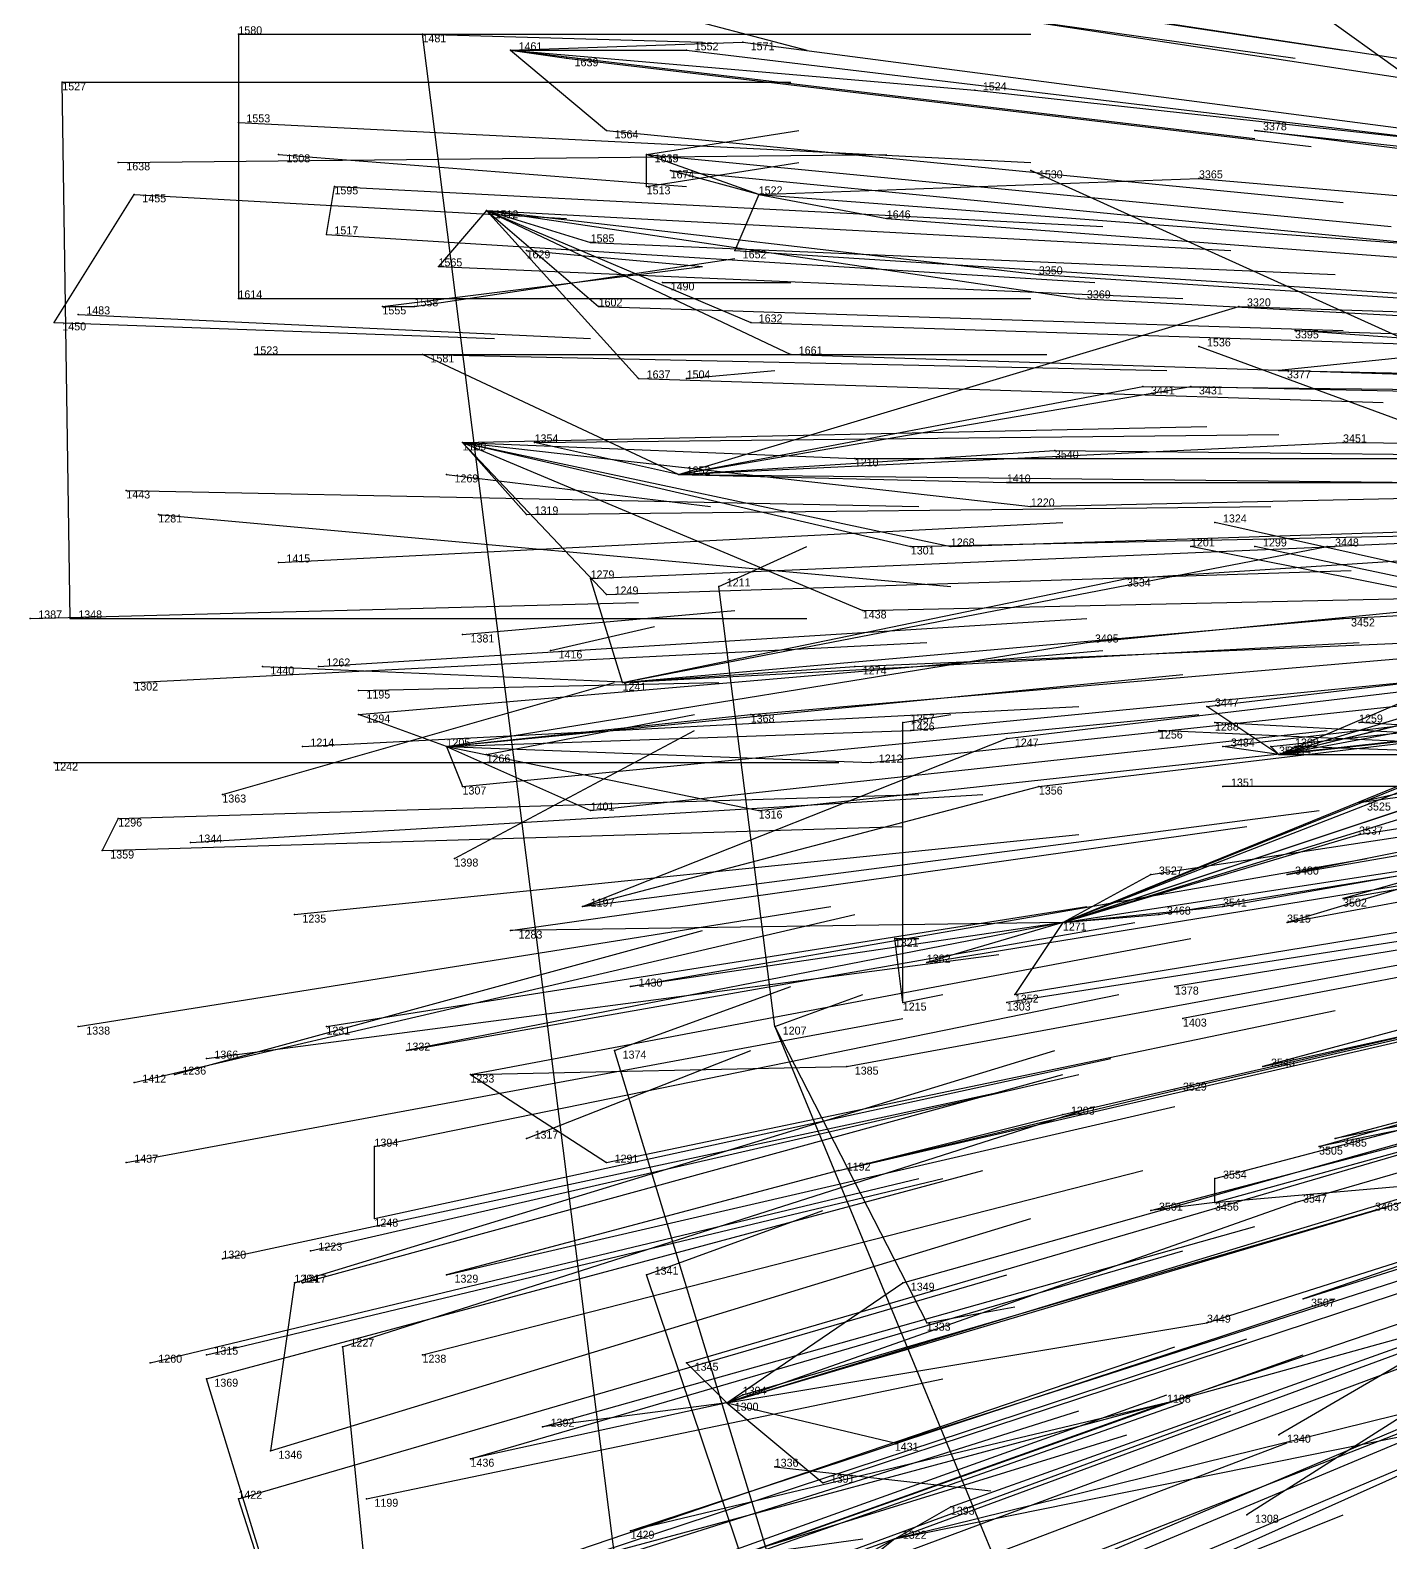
# Model space of a CAD drawing. Extents: x -0.5 to 0.59, y -0.5 to 0.58.
# Drawn here: x -0.499 to -0.329, y -0.1395 to 0.0495 of the extents above; entities that cross this region are included whole.
import ezdxf

# ---------------------------------------------------------------- set-up
doc = ezdxf.new("R2010")
doc.units = 0
for name, color, linetype in [('Facilities', 3, 'CONTINUOUS'), ('Facilities_lines', 3, 'CONTINUOUS'), ('Normals', 1, 'CONTINUOUS'), ('Source_points', 5, 'CONTINUOUS'), ('Text', 3, 'CONTINUOUS')]:
    doc.layers.add(name, color=color, linetype=linetype)

msp = doc.modelspace()

# ---------------------------------------------------------------- linework, layer by layer
at = {"layer": 'Facilities', "color": 3}
for p in [(-0.473, 0.049, -1.19), (-0.439, 0.047, -1.103), (-0.473, 0.038, -1.186), (-0.488, 0.033, -1.223), (-0.468, 0.034, -1.25), (-0.422, 0.03, -1.25), (-0.408, 0.029, -1.024), (-0.442, 0.027, -1.107), (-0.462, 0.024, -1.156), (-0.437, 0.022, -1.25), (-0.42, 0.018, -1.25), (-0.493, 0.014, -1.25), (-0.455, 0.015, -1.25), (-0.496, 0.013, -1.25), (-0.471, 0.009, -1.178), (-0.417, 0.006, -1.25), (-0.445, -0.002, -1.113), (-0.447, -0.006, -1.25), (-0.418, -0.006, -1.044), (-0.487, -0.008, -1.218), (-0.483, -0.011, -1.208), (-0.468, -0.017, -1.171), (-0.499, -0.024, -1.248), (-0.494, -0.024, -1.236), (-0.445, -0.026, -1.25), (-0.434, -0.028, -1.25), (-0.47, -0.03, -1.25), (-0.463, -0.03, -1.159), (-0.486, -0.032, -1.218), (-0.425, -0.032, -1.067), (-0.458, -0.033, -1.25), (-0.465, -0.04, -1.166), (-0.447, -0.04, -1.123), (-0.442, -0.041, -1.25), (-0.343, -0.041, -0.862), (-0.496, -0.042, -1.245), (-0.475, -0.046, -1.25), (-0.488, -0.049, -1.227), (-0.479, -0.052, -1.204), (-0.446, -0.054, -1.25), (-0.43, -0.06, -1.085), (-0.466, -0.061, -1.174), (-0.37, -0.062, -0.939), (-0.39, -0.072, -1.25), (-0.493, -0.075, -1.246), (-0.462, -0.075, -1.171), (-0.406, -0.075, -1.25), (-0.477, -0.079, -1.208), (-0.481, -0.081, -1.25), (-0.444, -0.081, -1.129), (-0.486, -0.082, -1.25), (-0.437, -0.089, -1.25), (-0.487, -0.092, -1.239), (-0.398, -0.093, -1.021), (-0.351, -0.097, -0.912), (-0.456, -0.099, -1.167), (-0.464, -0.103, -1.187), (-0.475, -0.104, -1.216), (-0.466, -0.107, -1.195), (-0.465, -0.107, -1.193), (-0.46, -0.115, -1.184), (-0.484, -0.117, -1.25), (-0.477, -0.116, -1.25), (-0.45, -0.116, -1.162), (-0.412, -0.122, -1.074), (-0.357, -0.122, -0.944), (-0.406, -0.13, -1.25), (-0.457, -0.134, -1.25), (-0.391, -0.139, -1.037)]:
    msp.add_point(p, dxfattribs=at)
at = {"layer": 'Facilities_lines', "color": 3}
for p, q in [((-0.204, -0.045, -1.25), (-0.38, 0.082, -1.25)), ((-0.473, 0.049, -1.19), (-0.473, 0.016, -1.184)), ((-0.425, -0.149, -1.25), (-0.45, 0.049, -1.25)), ((-0.439, 0.047, -1.103), (-0.41, 0.048, -1.031)), ((-0.439, 0.047, -1.103), (-0.381, 0.042, -0.958)), ((-0.439, 0.047, -1.103), (-0.417, 0.047, -1.049)), ((-0.439, 0.047, -1.103), (-0.427, 0.037, -1.071)), ((-0.439, 0.047, -1.103), (-0.432, 0.046, -1.085)), ((-0.494, -0.024, -1.236), (-0.495, 0.043, -1.243)), ((-0.291, 0.03, -0.732), (-0.346, 0.037, -0.87)), ((-0.422, 0.03, -1.25), (-0.422, 0.034, -1.25)), ((-0.408, 0.029, -1.024), (-0.422, 0.034, -1.057)), ((-0.408, 0.029, -1.024), (-0.419, 0.032, -1.052)), ((-0.408, 0.029, -1.024), (-0.353, 0.031, -0.887)), ((-0.204, -0.045, -1.25), (-0.374, 0.032, -1.25)), ((-0.496, 0.013, -1.25), (-0.486, 0.029, -1.25)), ((-0.462, 0.024, -1.156), (-0.461, 0.03, -1.155)), ((-0.408, 0.029, -1.024), (-0.411, 0.022, -1.028)), ((-0.408, 0.029, -1.024), (-0.392, 0.026, -0.983)), ((-0.442, 0.027, -1.107), (-0.448, 0.02, -1.122)), ((-0.442, 0.027, -1.107), (-0.429, 0.023, -1.074)), ((-0.442, 0.027, -1.107), (-0.428, 0.015, -1.071)), ((-0.442, 0.027, -1.107), (-0.409, 0.013, -1.023)), ((-0.442, 0.027, -1.107), (-0.423, 0.006, -1.057)), ((-0.442, 0.027, -1.107), (-0.404, 0.009, -1.009)), ((-0.442, 0.027, -1.107), (-0.373, 0.019, -0.935)), ((-0.442, 0.027, -1.107), (-0.368, 0.016, -0.921)), ((-0.455, 0.015, -1.25), (-0.451, 0.015, -1.25)), ((-0.418, -0.006, -1.044), (-0.348, 0.015, -0.87)), ((-0.314, 0.01, -0.784), (-0.341, 0.012, -0.854)), ((-0.204, -0.045, -1.25), (-0.353, 0.01, -1.25)), ((-0.314, 0.01, -0.784), (-0.343, 0.007, -0.857)), ((-0.418, -0.006, -1.044), (-0.45, 0.009, -1.124)), ((-0.418, -0.006, -1.044), (-0.354, 0.005, -0.885)), ((-0.418, -0.006, -1.044), (-0.36, 0.005, -0.9)), ((-0.445, -0.002, -1.113), (-0.396, -0.004, -0.991)), ((-0.445, -0.002, -1.113), (-0.374, -0.01, -0.936)), ((-0.445, -0.002, -1.113), (-0.427, -0.021, -1.068)), ((-0.445, -0.002, -1.113), (-0.384, -0.015, -0.961)), ((-0.445, -0.002, -1.113), (-0.389, -0.015, -0.973)), ((-0.445, -0.002, -1.113), (-0.437, -0.011, -1.092)), ((-0.445, -0.002, -1.113), (-0.395, -0.023, -0.99)), ((-0.418, -0.006, -1.044), (-0.436, -0.002, -1.09)), ((-0.418, -0.006, -1.044), (-0.335, -0.002, -0.838)), ((-0.418, -0.006, -1.044), (-0.371, -0.003, -0.928)), ((-0.418, -0.006, -1.044), (-0.377, -0.007, -0.943)), ((-0.204, -0.045, -1.25), (-0.351, -0.012, -1.25)), ((-0.425, -0.032, -1.067), (-0.337, -0.015, -0.843)), ((-0.204, -0.045, -1.25), (-0.354, -0.015, -1.25)), ((-0.204, -0.045, -1.25), (-0.346, -0.015, -1.25)), ((-0.425, -0.032, -1.067), (-0.429, -0.019, -1.074)), ((-0.425, -0.032, -1.067), (-0.362, -0.019, -0.907)), ((-0.406, -0.075, -1.25), (-0.413, -0.02, -1.25)), ((-0.343, -0.041, -0.862), (-0.254, -0.019, -0.637)), ((-0.343, -0.041, -0.862), (-0.296, -0.021, -0.741)), ((-0.425, -0.032, -1.067), (-0.335, -0.024, -0.839)), ((-0.343, -0.041, -0.862), (-0.29, -0.025, -0.727)), ((-0.447, -0.04, -1.123), (-0.367, -0.027, -0.919)), ((-0.425, -0.032, -1.067), (-0.396, -0.03, -0.992)), ((-0.37, -0.062, -0.939), (-0.285, -0.029, -0.717)), ((-0.343, -0.041, -0.862), (-0.294, -0.029, -0.74)), ((-0.37, -0.062, -0.939), (-0.293, -0.031, -0.737)), ((-0.267, -0.032, -0.671), (-0.333, -0.047, -0.841)), ((-0.343, -0.041, -0.862), (-0.352, -0.035, -0.884)), ((-0.343, -0.041, -0.862), (-0.311, -0.035, -0.782)), ((-0.447, -0.04, -1.123), (-0.458, -0.036, -1.148)), ((-0.447, -0.04, -1.123), (-0.409, -0.036, -1.027)), ((-0.39, -0.072, -1.25), (-0.39, -0.037, -1.25)), ((-0.204, -0.045, -1.25), (-0.351, -0.037, -1.25)), ((-0.204, -0.045, -1.25), (-0.333, -0.037, -1.25)), ((-0.447, -0.04, -1.123), (-0.389, -0.038, -0.978)), ((-0.43, -0.06, -1.085), (-0.377, -0.039, -0.947)), ((-0.37, -0.062, -0.939), (-0.292, -0.038, -0.737)), ((-0.204, -0.045, -1.25), (-0.358, -0.038, -1.25)), ((-0.447, -0.04, -1.123), (-0.394, -0.042, -0.99)), ((-0.447, -0.04, -1.123), (-0.445, -0.045, -1.118)), ((-0.447, -0.04, -1.123), (-0.408, -0.048, -1.028)), ((-0.447, -0.04, -1.123), (-0.429, -0.048, -1.08)), ((-0.37, -0.062, -0.939), (-0.316, -0.04, -0.796)), ((-0.343, -0.041, -0.862), (-0.35, -0.04, -0.88)), ((-0.343, -0.041, -0.862), (-0.344, -0.04, -0.865)), ((-0.343, -0.041, -0.862), (-0.323, -0.041, -0.815)), ((-0.204, -0.045, -1.25), (-0.341, -0.04, -1.25)), ((-0.43, -0.06, -1.085), (-0.373, -0.045, -0.94)), ((-0.204, -0.045, -1.25), (-0.377, -0.072, -1.25)), ((-0.37, -0.062, -0.939), (-0.316, -0.044, -0.798)), ((-0.204, -0.045, -1.25), (-0.356, -0.07, -1.25)), ((-0.204, -0.045, -1.25), (-0.355, -0.074, -1.25)), ((-0.204, -0.045, -1.25), (-0.35, -0.045, -1.25)), ((-0.204, -0.045, -1.25), (-0.347, -0.136, -1.25)), ((-0.204, -0.045, -1.25), (-0.343, -0.126, -1.25)), ((-0.282, -0.044, -0.714), (-0.342, -0.056, -0.866)), ((-0.282, -0.044, -0.714), (-0.342, -0.062, -0.87)), ((-0.282, -0.044, -0.714), (-0.335, -0.059, -0.851)), ((-0.488, -0.049, -1.227), (-0.49, -0.053, -1.232)), ((-0.37, -0.062, -0.939), (-0.328, -0.048, -0.83)), ((-0.37, -0.062, -0.939), (-0.333, -0.051, -0.843)), ((-0.37, -0.062, -0.939), (-0.359, -0.056, -0.907)), ((-0.37, -0.062, -0.939), (-0.35, -0.06, -0.888)), ((-0.37, -0.062, -0.939), (-0.452, -0.078, -1.147)), ((-0.37, -0.062, -0.939), (-0.439, -0.063, -1.108)), ((-0.37, -0.062, -0.939), (-0.424, -0.07, -1.074)), ((-0.37, -0.062, -0.939), (-0.387, -0.067, -0.982)), ((-0.37, -0.062, -0.939), (-0.376, -0.071, -0.958)), ((-0.37, -0.062, -0.939), (-0.358, -0.061, -0.907)), ((-0.39, -0.072, -1.25), (-0.391, -0.064, -1.25)), ((-0.297, -0.067, -0.76), (-0.345, -0.08, -0.885)), ((-0.406, -0.075, -1.25), (-0.349, -0.213, -1.25)), ((-0.406, -0.075, -1.25), (-0.387, -0.112, -1.25)), ((-0.265, -0.075, -0.688), (-0.338, -0.09, -0.875)), ((-0.265, -0.075, -0.688), (-0.336, -0.089, -0.869)), ((-0.373, -0.252, -1.25), (-0.426, -0.078, -1.25)), ((-0.444, -0.081, -1.129), (-0.397, -0.08, -1.011)), ((-0.444, -0.081, -1.129), (-0.427, -0.092, -1.091)), ((-0.258, -0.081, -0.676), (-0.34, -0.109, -0.892)), ((-0.398, -0.093, -1.021), (-0.356, -0.083, -0.913)), ((-0.398, -0.093, -1.021), (-0.37, -0.086, -0.948)), ((-0.456, -0.099, -1.167), (-0.456, -0.09, -1.163)), ((-0.351, -0.097, -0.912), (-0.295, -0.092, -0.772)), ((-0.398, -0.093, -1.021), (-0.447, -0.106, -1.147)), ((-0.351, -0.097, -0.912), (-0.351, -0.094, -0.908)), ((-0.412, -0.122, -1.074), (-0.341, -0.097, -0.885)), ((-0.412, -0.122, -1.074), (-0.331, -0.098, -0.864)), ((-0.351, -0.097, -0.912), (-0.359, -0.098, -0.929)), ((-0.357, -0.122, -0.944), (-0.285, -0.102, -0.757)), ((-0.466, -0.107, -1.195), (-0.469, -0.128, -1.214)), ((-0.373, -0.252, -1.25), (-0.422, -0.106, -1.25)), ((-0.412, -0.122, -1.074), (-0.39, -0.107, -1.01)), ((-0.412, -0.122, -1.074), (-0.352, -0.112, -0.924)), ((-0.46, -0.115, -1.184), (-0.456, -0.155, -1.205)), ((-0.412, -0.122, -1.074), (-0.417, -0.117, -1.082)), ((-0.462, -0.168, -1.229), (-0.477, -0.119, -1.229)), ((-0.391, -0.139, -1.037), (-0.31, -0.119, -0.831)), ((-0.412, -0.122, -1.074), (-0.444, -0.129, -1.156)), ((-0.357, -0.122, -0.944), (-0.435, -0.143, -1.145)), ((-0.412, -0.122, -1.074), (-0.435, -0.125, -1.13)), ((-0.357, -0.122, -0.944), (-0.427, -0.147, -1.13)), ((-0.357, -0.122, -0.944), (-0.424, -0.138, -1.116)), ((-0.412, -0.122, -1.074), (-0.41, -0.121, -1.069)), ((-0.412, -0.122, -1.074), (-0.4, -0.132, -1.052)), ((-0.412, -0.122, -1.074), (-0.391, -0.127, -1.029)), ((-0.391, -0.139, -1.037), (-0.307, -0.122, -0.825)), ((-0.462, -0.168, -1.229), (-0.473, -0.134, -1.229)), ((-0.391, -0.139, -1.037), (-0.384, -0.135, -1.018)), ((-0.391, -0.139, -1.037), (-0.436, -0.155, -1.157)), ((-0.391, -0.139, -1.037), (-0.429, -0.16, -1.145)), ((-0.391, -0.139, -1.037), (-0.396, -0.143, -1.053))]:
    msp.add_line(p, q, dxfattribs=at)
at = {"layer": 'Normals', "color": 1}
for p, q in [((-0.428, 0.061, -1.08), (-0.335, 0.047, -1.116)), ((-0.433, 0.059, -1.093), (-0.341, 0.046, -1.13)), ((-0.416, 0.057, -1.05), (-0.324, 0.043, -1.086)), ((-0.407, 0.058, -1.027), (-0.315, 0.044, -1.065)), ((-0.421, 0.052, -1.25), (-0.402, 0.047, -1.152)), ((-0.473, 0.049, -1.19), (-0.374, 0.049, -1.198)), ((-0.45, 0.049, -1.25), (-0.415, 0.048, -1.156)), ((-0.41, 0.048, -1.031), (-0.318, 0.036, -1.069)), ((-0.439, 0.047, -1.103), (-0.346, 0.036, -1.14)), ((-0.432, 0.046, -1.085), (-0.339, 0.035, -1.122)), ((-0.417, 0.047, -1.049), (-0.325, 0.036, -1.086)), ((-0.495, 0.043, -1.243), (-0.404, 0.043, -1.201)), ((-0.381, 0.042, -0.958), (-0.289, 0.032, -0.996)), ((-0.473, 0.038, -1.186), (-0.374, 0.033, -1.2)), ((-0.427, 0.037, -1.071), (-0.335, 0.028, -1.108)), ((-0.422, 0.034, -1.25), (-0.403, 0.037, -1.152)), ((-0.346, 0.037, -0.87), (-0.254, 0.027, -0.907)), ((-0.488, 0.033, -1.223), (-0.392, 0.034, -1.194)), ((-0.468, 0.034, -1.25), (-0.417, 0.03, -1.164)), ((-0.422, 0.034, -1.057), (-0.329, 0.025, -1.095)), ((-0.422, 0.03, -1.25), (-0.403, 0.033, -1.152)), ((-0.419, 0.032, -1.052), (-0.327, 0.023, -1.089)), ((-0.374, 0.032, -1.25), (-0.374, 0.032, -1.15)), ((-0.353, 0.031, -0.887), (-0.261, 0.023, -0.924)), ((-0.486, 0.029, -1.25), (-0.432, 0.026, -1.166)), ((-0.461, 0.03, -1.155), (-0.365, 0.025, -1.183)), ((-0.408, 0.029, -1.024), (-0.316, 0.022, -1.062)), ((-0.442, 0.027, -1.107), (-0.349, 0.022, -1.143)), ((-0.392, 0.026, -0.983), (-0.3, 0.019, -1.021)), ((-0.462, 0.024, -1.156), (-0.366, 0.018, -1.184)), ((-0.429, 0.023, -1.074), (-0.336, 0.019, -1.112)), ((-0.451, 0.015, -1.25), (-0.411, 0.021, -1.158)), ((-0.437, 0.022, -1.25), (-0.415, 0.02, -1.153)), ((-0.411, 0.022, -1.028), (-0.318, 0.016, -1.066)), ((-0.455, 0.015, -1.25), (-0.415, 0.02, -1.158)), ((-0.448, 0.02, -1.122), (-0.355, 0.016, -1.158)), ((-0.373, 0.019, -0.935), (-0.281, 0.013, -0.971)), ((-0.42, 0.018, -1.25), (-0.404, 0.018, -1.151)), ((-0.473, 0.016, -1.184), (-0.374, 0.016, -1.195)), ((-0.368, 0.016, -0.921), (-0.275, 0.011, -0.958)), ((-0.493, 0.014, -1.25), (-0.429, 0.011, -1.173)), ((-0.428, 0.015, -1.071), (-0.335, 0.012, -1.108)), ((-0.348, 0.015, -0.87), (-0.255, 0.012, -0.907)), ((-0.496, 0.013, -1.25), (-0.441, 0.011, -1.167)), ((-0.409, 0.013, -1.023), (-0.317, 0.01, -1.061)), ((-0.341, 0.012, -0.854), (-0.249, 0.009, -0.891)), ((-0.353, 0.01, -1.25), (-0.353, 0.01, -1.15)), ((-0.471, 0.009, -1.178), (-0.372, 0.009, -1.193)), ((-0.45, 0.009, -1.124), (-0.357, 0.007, -1.161)), ((-0.404, 0.009, -1.009), (-0.311, 0.006, -1.047)), ((-0.423, 0.006, -1.057), (-0.33, 0.003, -1.094)), ((-0.417, 0.006, -1.25), (-0.406, 0.007, -1.151)), ((-0.343, 0.007, -0.857), (-0.25, 0.005, -0.894)), ((-0.36, 0.005, -0.9), (-0.267, 0.004, -0.938)), ((-0.354, 0.005, -0.885), (-0.261, 0.003, -0.922)), ((-0.445, -0.002, -1.113), (-0.352, 0, -1.15)), ((-0.436, -0.002, -1.09), (-0.343, -0.001, -1.128)), ((-0.371, -0.003, -0.928), (-0.279, -0.004, -0.966)), ((-0.335, -0.002, -0.838), (-0.242, -0.003, -0.875)), ((-0.396, -0.004, -0.991), (-0.303, -0.004, -1.028)), ((-0.447, -0.006, -1.25), (-0.414, -0.01, -1.155)), ((-0.418, -0.006, -1.044), (-0.325, -0.007, -1.082)), ((-0.377, -0.007, -0.943), (-0.284, -0.007, -0.981)), ((-0.487, -0.008, -1.218), (-0.388, -0.01, -1.206)), ((-0.374, -0.01, -0.936), (-0.282, -0.008, -0.974)), ((-0.483, -0.011, -1.208), (-0.384, -0.02, -1.198)), ((-0.437, -0.011, -1.092), (-0.344, -0.01, -1.13)), ((-0.337, -0.015, -0.843), (-0.244, -0.011, -0.879)), ((-0.468, -0.017, -1.171), (-0.37, -0.012, -1.191)), ((-0.389, -0.015, -0.973), (-0.296, -0.013, -1.01)), ((-0.384, -0.015, -0.961), (-0.291, -0.012, -0.998)), ((-0.362, -0.019, -0.907), (-0.27, -0.013, -0.944)), ((-0.351, -0.012, -1.25), (-0.351, -0.012, -1.15)), ((-0.429, -0.019, -1.074), (-0.336, -0.015, -1.111)), ((-0.413, -0.02, -1.25), (-0.402, -0.015, -1.151)), ((-0.354, -0.015, -1.25), (-0.354, -0.015, -1.15)), ((-0.346, -0.015, -1.25), (-0.346, -0.015, -1.15)), ((-0.427, -0.021, -1.068), (-0.334, -0.018, -1.105)), ((-0.367, -0.027, -0.919), (-0.275, -0.018, -0.957)), ((-0.335, -0.024, -0.839), (-0.242, -0.019, -0.875)), ((-0.499, -0.024, -1.248), (-0.423, -0.022, -1.183)), ((-0.395, -0.023, -0.99), (-0.303, -0.021, -1.027)), ((-0.494, -0.024, -1.236), (-0.402, -0.024, -1.197)), ((-0.463, -0.03, -1.159), (-0.367, -0.024, -1.187)), ((-0.445, -0.026, -1.25), (-0.411, -0.023, -1.156)), ((-0.352, -0.035, -0.884), (-0.259, -0.024, -0.921)), ((-0.434, -0.028, -1.25), (-0.421, -0.025, -1.151)), ((-0.396, -0.03, -0.992), (-0.303, -0.026, -1.029)), ((-0.486, -0.032, -1.218), (-0.387, -0.027, -1.208)), ((-0.458, -0.036, -1.148), (-0.365, -0.028, -1.185)), ((-0.425, -0.032, -1.067), (-0.333, -0.027, -1.103)), ((-0.409, -0.036, -1.027), (-0.316, -0.028, -1.063)), ((-0.377, -0.039, -0.947), (-0.285, -0.028, -0.984)), ((-0.47, -0.03, -1.25), (-0.423, -0.032, -1.162)), ((-0.389, -0.038, -0.978), (-0.297, -0.029, -1.015)), ((-0.35, -0.04, -0.88), (-0.257, -0.029, -0.916)), ((-0.344, -0.04, -0.865), (-0.251, -0.03, -0.902)), ((-0.475, -0.046, -1.25), (-0.426, -0.032, -1.164)), ((-0.458, -0.033, -1.25), (-0.413, -0.032, -1.161)), ((-0.447, -0.04, -1.123), (-0.355, -0.031, -1.16)), ((-0.394, -0.042, -0.99), (-0.301, -0.032, -1.027)), ((-0.343, -0.041, -0.862), (-0.25, -0.031, -0.899)), ((-0.373, -0.045, -0.94), (-0.281, -0.034, -0.978)), ((-0.333, -0.047, -0.841), (-0.241, -0.034, -0.879)), ((-0.465, -0.04, -1.166), (-0.368, -0.035, -1.19)), ((-0.445, -0.045, -1.118), (-0.353, -0.036, -1.156)), ((-0.442, -0.041, -1.25), (-0.416, -0.036, -1.154)), ((-0.39, -0.037, -1.25), (-0.384, -0.036, -1.15)), ((-0.351, -0.037, -1.25), (-0.351, -0.037, -1.15)), ((-0.333, -0.037, -1.25), (-0.333, -0.037, -1.15)), ((-0.333, -0.051, -0.843), (-0.242, -0.037, -0.881)), ((-0.446, -0.054, -1.25), (-0.416, -0.038, -1.156)), ((-0.429, -0.048, -1.08), (-0.337, -0.038, -1.118)), ((-0.408, -0.048, -1.028), (-0.316, -0.038, -1.064)), ((-0.358, -0.038, -1.25), (-0.358, -0.038, -1.15)), ((-0.342, -0.056, -0.866), (-0.25, -0.04, -0.903)), ((-0.341, -0.04, -1.25), (-0.341, -0.04, -1.15)), ((-0.496, -0.042, -1.245), (-0.398, -0.042, -1.228)), ((-0.359, -0.056, -0.907), (-0.267, -0.042, -0.945)), ((-0.335, -0.059, -0.851), (-0.244, -0.043, -0.888)), ((-0.35, -0.06, -0.888), (-0.259, -0.044, -0.925)), ((-0.35, -0.045, -1.25), (-0.35, -0.045, -1.15)), ((-0.342, -0.062, -0.87), (-0.251, -0.045, -0.907)), ((-0.488, -0.049, -1.227), (-0.388, -0.046, -1.227)), ((-0.479, -0.052, -1.204), (-0.38, -0.046, -1.216)), ((-0.358, -0.061, -0.907), (-0.266, -0.046, -0.944)), ((-0.43, -0.06, -1.085), (-0.338, -0.048, -1.123)), ((-0.37, -0.062, -0.939), (-0.279, -0.048, -0.977)), ((-0.49, -0.053, -1.232), (-0.39, -0.05, -1.232)), ((-0.466, -0.061, -1.174), (-0.368, -0.051, -1.194)), ((-0.439, -0.063, -1.108), (-0.347, -0.05, -1.145)), ((-0.387, -0.067, -0.982), (-0.295, -0.052, -1.018)), ((-0.424, -0.07, -1.074), (-0.332, -0.054, -1.111)), ((-0.376, -0.071, -0.958), (-0.284, -0.056, -0.994)), ((-0.493, -0.075, -1.246), (-0.399, -0.06, -1.214)), ((-0.462, -0.075, -1.171), (-0.367, -0.06, -1.196)), ((-0.345, -0.08, -0.885), (-0.254, -0.06, -0.923)), ((-0.486, -0.082, -1.25), (-0.396, -0.061, -1.211)), ((-0.452, -0.078, -1.147), (-0.361, -0.062, -1.184)), ((-0.356, -0.083, -0.913), (-0.265, -0.062, -0.949)), ((-0.481, -0.081, -1.25), (-0.415, -0.063, -1.177)), ((-0.444, -0.081, -1.129), (-0.354, -0.064, -1.168)), ((-0.397, -0.08, -1.011), (-0.305, -0.063, -1.048)), ((-0.391, -0.064, -1.25), (-0.388, -0.064, -1.15)), ((-0.477, -0.079, -1.208), (-0.378, -0.066, -1.219)), ((-0.37, -0.086, -0.948), (-0.279, -0.065, -0.985)), ((-0.338, -0.09, -0.875), (-0.249, -0.065, -0.913)), ((-0.336, -0.089, -0.869), (-0.247, -0.065, -0.907)), ((-0.456, -0.09, -1.163), (-0.363, -0.071, -1.194)), ((-0.426, -0.078, -1.25), (-0.404, -0.07, -1.153)), ((-0.406, -0.075, -1.25), (-0.395, -0.071, -1.151)), ((-0.39, -0.072, -1.25), (-0.385, -0.071, -1.15)), ((-0.356, -0.07, -1.25), (-0.356, -0.07, -1.15)), ((-0.351, -0.094, -0.908), (-0.26, -0.07, -0.943)), ((-0.341, -0.097, -0.885), (-0.252, -0.071, -0.923)), ((-0.331, -0.098, -0.864), (-0.243, -0.07, -0.902)), ((-0.427, -0.092, -1.091), (-0.336, -0.073, -1.129)), ((-0.398, -0.093, -1.021), (-0.307, -0.072, -1.057)), ((-0.377, -0.072, -1.25), (-0.377, -0.072, -1.15)), ((-0.351, -0.097, -0.912), (-0.261, -0.072, -0.947)), ((-0.487, -0.092, -1.239), (-0.39, -0.074, -1.222)), ((-0.359, -0.098, -0.929), (-0.268, -0.074, -0.965)), ((-0.355, -0.074, -1.25), (-0.355, -0.074, -1.15)), ((-0.466, -0.107, -1.195), (-0.371, -0.078, -1.208)), ((-0.456, -0.099, -1.167), (-0.364, -0.079, -1.2)), ((-0.437, -0.089, -1.25), (-0.409, -0.078, -1.155)), ((-0.465, -0.107, -1.193), (-0.37, -0.081, -1.21)), ((-0.464, -0.103, -1.187), (-0.368, -0.081, -1.207)), ((-0.34, -0.109, -0.892), (-0.251, -0.081, -0.929)), ((-0.475, -0.104, -1.216), (-0.377, -0.083, -1.22)), ((-0.39, -0.107, -1.01), (-0.301, -0.082, -1.048)), ((-0.46, -0.115, -1.184), (-0.366, -0.085, -1.204)), ((-0.447, -0.106, -1.147), (-0.356, -0.085, -1.185)), ((-0.352, -0.112, -0.924), (-0.264, -0.084, -0.961)), ((-0.417, -0.117, -1.082), (-0.328, -0.091, -1.12)), ((-0.357, -0.122, -0.944), (-0.269, -0.092, -0.98)), ((-0.484, -0.117, -1.25), (-0.388, -0.094, -1.231)), ((-0.477, -0.119, -1.229), (-0.38, -0.093, -1.23)), ((-0.477, -0.116, -1.25), (-0.385, -0.094, -1.218)), ((-0.45, -0.116, -1.162), (-0.36, -0.093, -1.198)), ((-0.412, -0.122, -1.074), (-0.323, -0.095, -1.112)), ((-0.41, -0.121, -1.069), (-0.321, -0.095, -1.107)), ((-0.422, -0.106, -1.25), (-0.4, -0.098, -1.153)), ((-0.469, -0.128, -1.214), (-0.374, -0.099, -1.226)), ((-0.435, -0.125, -1.13), (-0.346, -0.1, -1.168)), ((-0.391, -0.127, -1.029), (-0.304, -0.099, -1.068)), ((-0.444, -0.129, -1.156), (-0.355, -0.103, -1.194)), ((-0.4, -0.132, -1.052), (-0.312, -0.103, -1.091)), ((-0.384, -0.135, -1.018), (-0.297, -0.104, -1.056)), ((-0.473, -0.134, -1.229), (-0.377, -0.106, -1.231)), ((-0.391, -0.139, -1.037), (-0.304, -0.107, -1.076)), ((-0.424, -0.138, -1.116), (-0.336, -0.109, -1.154)), ((-0.396, -0.143, -1.053), (-0.31, -0.111, -1.092)), ((-0.387, -0.112, -1.25), (-0.376, -0.11, -1.151)), ((-0.377, -0.146, -1.01), (-0.292, -0.11, -1.049)), ((-0.447, -0.146, -1.175), (-0.356, -0.115, -1.203)), ((-0.435, -0.143, -1.145), (-0.347, -0.114, -1.183)), ((-0.427, -0.147, -1.13), (-0.34, -0.116, -1.167)), ((-0.457, -0.134, -1.25), (-0.385, -0.119, -1.182)), ((-0.395, -0.155, -1.06), (-0.309, -0.119, -1.098)), ((-0.449, -0.154, -1.187), (-0.357, -0.121, -1.209)), ((-0.446, -0.154, -1.179), (-0.355, -0.122, -1.205)), ((-0.463, -0.153, -1.219), (-0.368, -0.123, -1.229)), ((-0.436, -0.155, -1.157), (-0.349, -0.123, -1.194)), ((-0.395, -0.161, -1.066), (-0.31, -0.123, -1.104)), ((-0.456, -0.155, -1.205), (-0.362, -0.126, -1.223)), ((-0.413, -0.159, -1.105), (-0.326, -0.125, -1.143)), ((-0.343, -0.126, -1.25), (-0.343, -0.126, -1.15)), ((-0.429, -0.16, -1.145), (-0.342, -0.127, -1.182)), ((-0.41, -0.165, -1.106), (-0.325, -0.129, -1.142)), ((-0.406, -0.13, -1.25), (-0.379, -0.133, -1.154)), ((-0.422, -0.171, -1.137), (-0.335, -0.136, -1.174)), ((-0.347, -0.136, -1.25), (-0.347, -0.136, -1.15)), ((-0.431, -0.144, -1.25), (-0.395, -0.139, -1.157))]:
    msp.add_line(p, q, dxfattribs=at)
at = {"layer": 'Source_points', "color": 5}
for p in [(-0.45, 0.049, -1.25), (-0.41, 0.048, -1.031), (-0.432, 0.046, -1.085), (-0.417, 0.047, -1.049), (-0.495, 0.043, -1.243), (-0.381, 0.042, -0.958), (-0.427, 0.037, -1.071), (-0.346, 0.037, -0.87), (-0.422, 0.034, -1.25), (-0.422, 0.034, -1.057), (-0.419, 0.032, -1.052), (-0.374, 0.032, -1.25), (-0.353, 0.031, -0.887), (-0.486, 0.029, -1.25), (-0.461, 0.03, -1.155), (-0.392, 0.026, -0.983), (-0.429, 0.023, -1.074), (-0.411, 0.022, -1.028), (-0.448, 0.02, -1.122), (-0.373, 0.019, -0.935), (-0.473, 0.016, -1.184), (-0.368, 0.016, -0.921), (-0.451, 0.015, -1.25), (-0.428, 0.015, -1.071), (-0.348, 0.015, -0.87), (-0.409, 0.013, -1.023), (-0.341, 0.012, -0.854), (-0.353, 0.01, -1.25), (-0.45, 0.009, -1.124), (-0.404, 0.009, -1.009), (-0.423, 0.006, -1.057), (-0.343, 0.007, -0.857), (-0.36, 0.005, -0.9), (-0.354, 0.005, -0.885), (-0.436, -0.002, -1.09), (-0.371, -0.003, -0.928), (-0.335, -0.002, -0.838), (-0.396, -0.004, -0.991), (-0.377, -0.007, -0.943), (-0.437, -0.011, -1.092), (-0.374, -0.01, -0.936), (-0.351, -0.012, -1.25), (-0.389, -0.015, -0.973), (-0.384, -0.015, -0.961), (-0.354, -0.015, -1.25), (-0.346, -0.015, -1.25), (-0.337, -0.015, -0.843), (-0.429, -0.019, -1.074), (-0.413, -0.02, -1.25), (-0.362, -0.019, -0.907), (-0.427, -0.021, -1.068), (-0.395, -0.023, -0.99), (-0.335, -0.024, -0.839), (-0.367, -0.027, -0.919), (-0.396, -0.03, -0.992), (-0.352, -0.035, -0.884), (-0.458, -0.036, -1.148), (-0.409, -0.036, -1.027), (-0.39, -0.037, -1.25), (-0.351, -0.037, -1.25), (-0.333, -0.037, -1.25), (-0.389, -0.038, -0.978), (-0.377, -0.039, -0.947), (-0.358, -0.038, -1.25), (-0.35, -0.04, -0.88), (-0.344, -0.04, -0.865), (-0.341, -0.04, -1.25), (-0.394, -0.042, -0.99), (-0.445, -0.045, -1.118), (-0.373, -0.045, -0.94), (-0.35, -0.045, -1.25), (-0.333, -0.047, -0.841), (-0.429, -0.048, -1.08), (-0.408, -0.048, -1.028), (-0.333, -0.051, -0.843), (-0.49, -0.053, -1.232), (-0.359, -0.056, -0.907), (-0.342, -0.056, -0.866), (-0.35, -0.06, -0.888), (-0.335, -0.059, -0.851), (-0.358, -0.061, -0.907), (-0.342, -0.062, -0.87), (-0.439, -0.063, -1.108), (-0.391, -0.064, -1.25), (-0.387, -0.067, -0.982), (-0.424, -0.07, -1.074), (-0.376, -0.071, -0.958), (-0.356, -0.07, -1.25), (-0.377, -0.072, -1.25), (-0.355, -0.074, -1.25), (-0.452, -0.078, -1.147), (-0.426, -0.078, -1.25), (-0.397, -0.08, -1.011), (-0.345, -0.08, -0.885), (-0.356, -0.083, -0.913), (-0.37, -0.086, -0.948), (-0.456, -0.09, -1.163), (-0.338, -0.09, -0.875), (-0.336, -0.089, -0.869), (-0.427, -0.092, -1.091), (-0.351, -0.094, -0.908), (-0.359, -0.098, -0.929), (-0.341, -0.097, -0.885), (-0.331, -0.098, -0.864), (-0.447, -0.106, -1.147), (-0.422, -0.106, -1.25), (-0.39, -0.107, -1.01), (-0.34, -0.109, -0.892), (-0.387, -0.112, -1.25), (-0.352, -0.112, -0.924), (-0.417, -0.117, -1.082), (-0.477, -0.119, -1.229), (-0.41, -0.121, -1.069), (-0.435, -0.125, -1.13), (-0.343, -0.126, -1.25), (-0.469, -0.128, -1.214), (-0.391, -0.127, -1.029), (-0.444, -0.129, -1.156), (-0.4, -0.132, -1.052), (-0.473, -0.134, -1.229), (-0.384, -0.135, -1.018), (-0.347, -0.136, -1.25), (-0.424, -0.138, -1.116)]:
    msp.add_point(p, dxfattribs=at)

# ---------------------------------------------------------------- texts
at = {"layer": 'Text', "color": 3}
for s, p in [('1580', (-0.473, 0.049, -1.19)), ('1481', (-0.45, 0.048, -1.25)), ('1461', (-0.438, 0.047, -1.103)), ('1552', (-0.416, 0.047, -1.049)), ('1571', (-0.409, 0.047, -1.031)), ('1639', (-0.431, 0.045, -1.085)), ('1527', (-0.495, 0.042, -1.243)), ('1524', (-0.38, 0.042, -0.958)), ('1553', (-0.472, 0.038, -1.186)), ('3378', (-0.345, 0.037, -0.87)), ('1564', (-0.426, 0.036, -1.071)), ('1638', (-0.487, 0.032, -1.223)), ('1508', (-0.467, 0.033, -1.25)), ('1619', (-0.421, 0.033, -1.25)), ('1635', (-0.421, 0.033, -1.057)), ('1674', (-0.419, 0.031, -1.052)), ('1530', (-0.373, 0.031, -1.25)), ('3365', (-0.353, 0.031, -0.887)), ('1455', (-0.485, 0.028, -1.25)), ('1595', (-0.461, 0.029, -1.155)), ('1513', (-0.422, 0.029, -1.25)), ('1522', (-0.408, 0.029, -1.024)), ('1512', (-0.441, 0.026, -1.107)), ('1646', (-0.392, 0.026, -0.983)), ('1517', (-0.461, 0.024, -1.156)), ('1585', (-0.429, 0.023, -1.074)), ('1565', (-0.448, 0.02, -1.122)), ('1629', (-0.437, 0.021, -1.25)), ('1652', (-0.41, 0.021, -1.028)), ('3350', (-0.373, 0.019, -0.935)), ('1614', (-0.473, 0.016, -1.184)), ('1490', (-0.419, 0.017, -1.25)), ('3369', (-0.367, 0.016, -0.921)), ('1558', (-0.451, 0.015, -1.25)), ('1602', (-0.428, 0.015, -1.071)), ('3320', (-0.347, 0.015, -0.87)), ('1483', (-0.492, 0.014, -1.25)), ('1555', (-0.455, 0.014, -1.25)), ('1632', (-0.408, 0.013, -1.023)), ('1450', (-0.495, 0.012, -1.25)), ('3395', (-0.341, 0.011, -0.854)), ('1523', (-0.471, 0.009, -1.178)), ('1661', (-0.403, 0.009, -1.009)), ('1536', (-0.352, 0.01, -1.25)), ('1581', (-0.449, 0.008, -1.124)), ('1637', (-0.422, 0.006, -1.057)), ('1504', (-0.417, 0.006, -1.25)), ('3377', (-0.342, 0.006, -0.857)), ('3441', (-0.359, 0.004, -0.9)), ('3431', (-0.353, 0.004, -0.885)), ('1354', (-0.436, -0.002, -1.09)), ('3451', (-0.335, -0.002, -0.838)), ('1189', (-0.445, -0.003, -1.113)), ('3540', (-0.371, -0.004, -0.928)), ('1252', (-0.417, -0.006, -1.044)), ('1210', (-0.396, -0.005, -0.991)), ('1269', (-0.446, -0.007, -1.25)), ('1410', (-0.377, -0.007, -0.943)), ('1443', (-0.487, -0.009, -1.218)), ('1220', (-0.374, -0.01, -0.936)), ('1281', (-0.483, -0.012, -1.208)), ('1319', (-0.436, -0.011, -1.092)), ('1324', (-0.35, -0.012, -1.25)), ('1301', (-0.389, -0.016, -0.973)), ('1268', (-0.384, -0.015, -0.961)), ('1201', (-0.354, -0.015, -1.25)), ('1299', (-0.345, -0.015, -1.25)), ('3448', (-0.336, -0.015, -0.843)), ('1415', (-0.467, -0.017, -1.171)), ('1279', (-0.429, -0.019, -1.074)), ('1249', (-0.426, -0.021, -1.068)), ('1211', (-0.412, -0.02, -1.25)), ('3534', (-0.362, -0.02, -0.907)), ('1387', (-0.498, -0.024, -1.248)), ('1348', (-0.493, -0.024, -1.236)), ('1438', (-0.395, -0.024, -0.99)), ('3452', (-0.334, -0.025, -0.839)), ('1381', (-0.444, -0.027, -1.25)), ('3495', (-0.366, -0.027, -0.919)), ('1416', (-0.433, -0.029, -1.25)), ('1440', (-0.469, -0.031, -1.25)), ('1262', (-0.462, -0.03, -1.159)), ('1274', (-0.395, -0.031, -0.992)), ('1302', (-0.486, -0.033, -1.218)), ('1241', (-0.425, -0.033, -1.067)), ('1195', (-0.457, -0.034, -1.25)), ('3447', (-0.351, -0.035, -0.884)), ('1294', (-0.457, -0.037, -1.148)), ('1368', (-0.409, -0.037, -1.027)), ('1357', (-0.389, -0.037, -1.25)), ('1426', (-0.389, -0.038, -0.978)), ('1288', (-0.351, -0.038, -1.25)), ('1259', (-0.333, -0.037, -1.25)), ('1214', (-0.464, -0.04, -1.166)), ('1205', (-0.447, -0.04, -1.123)), ('1247', (-0.376, -0.04, -0.947)), ('1256', (-0.358, -0.039, -1.25)), ('3484', (-0.349, -0.04, -0.88)), ('1309', (-0.341, -0.04, -1.25)), ('1266', (-0.442, -0.042, -1.25)), ('1212', (-0.393, -0.042, -0.99)), ('3562', (-0.343, -0.041, -0.865)), ('3444', (-0.342, -0.041, -0.862)), ('1242', (-0.496, -0.043, -1.245)), ('1307', (-0.445, -0.046, -1.118)), ('1356', (-0.373, -0.046, -0.94)), ('1351', (-0.349, -0.045, -1.25)), ('1363', (-0.475, -0.047, -1.25)), ('1401', (-0.429, -0.048, -1.08)), ('3525', (-0.332, -0.048, -0.841)), ('1296', (-0.488, -0.05, -1.227)), ('1316', (-0.408, -0.049, -1.028)), ('1344', (-0.478, -0.052, -1.204)), ('3537', (-0.333, -0.051, -0.843)), ('1359', (-0.489, -0.054, -1.232)), ('1398', (-0.446, -0.055, -1.25)), ('3527', (-0.358, -0.056, -0.907)), ('3480', (-0.341, -0.056, -0.866)), ('1197', (-0.429, -0.06, -1.085)), ('3468', (-0.357, -0.061, -0.907)), ('3541', (-0.35, -0.06, -0.888)), ('3502', (-0.335, -0.06, -0.851)), ('1235', (-0.465, -0.062, -1.174)), ('1271', (-0.37, -0.063, -0.939)), ('3515', (-0.342, -0.062, -0.87)), ('1283', (-0.438, -0.064, -1.108)), ('1321', (-0.391, -0.065, -1.25)), ('1382', (-0.387, -0.067, -0.982)), ('1430', (-0.423, -0.07, -1.074)), ('1352', (-0.376, -0.072, -0.958)), ('1378', (-0.356, -0.071, -1.25)), ('1215', (-0.39, -0.073, -1.25)), ('1303', (-0.377, -0.073, -1.25)), ('1338', (-0.492, -0.076, -1.246)), ('1231', (-0.462, -0.076, -1.171)), ('1207', (-0.405, -0.076, -1.25)), ('1403', (-0.355, -0.075, -1.25)), ('1332', (-0.452, -0.078, -1.147)), ('1366', (-0.476, -0.079, -1.208)), ('1374', (-0.425, -0.079, -1.25)), ('3545', (-0.344, -0.08, -0.885)), ('1412', (-0.485, -0.082, -1.25)), ('1236', (-0.48, -0.081, -1.25)), ('1233', (-0.444, -0.082, -1.129)), ('1385', (-0.396, -0.081, -1.011)), ('3529', (-0.355, -0.083, -0.913)), ('1203', (-0.369, -0.086, -0.948)), ('1317', (-0.436, -0.089, -1.25)), ('1394', (-0.456, -0.09, -1.163)), ('3505', (-0.338, -0.091, -0.875)), ('3485', (-0.335, -0.09, -0.869)), ('1437', (-0.486, -0.092, -1.239)), ('1291', (-0.426, -0.092, -1.091)), ('1192', (-0.397, -0.093, -1.021)), ('3554', (-0.35, -0.094, -0.908)), ('3547', (-0.34, -0.097, -0.885)), ('3501', (-0.358, -0.098, -0.929)), ('3456', (-0.351, -0.098, -0.912)), ('3463', (-0.331, -0.098, -0.864)), ('1248', (-0.456, -0.1, -1.167)), ('1223', (-0.463, -0.103, -1.187)), ('1320', (-0.475, -0.104, -1.216)), ('1341', (-0.421, -0.106, -1.25)), ('1284', (-0.466, -0.107, -1.195)), ('1217', (-0.465, -0.107, -1.193)), ('1329', (-0.446, -0.107, -1.147)), ('1349', (-0.389, -0.108, -1.01)), ('3507', (-0.339, -0.11, -0.892)), ('3449', (-0.352, -0.112, -0.924)), ('1333', (-0.387, -0.113, -1.25)), ('1315', (-0.476, -0.116, -1.25)), ('1227', (-0.459, -0.115, -1.184)), ('1260', (-0.483, -0.117, -1.25)), ('1238', (-0.45, -0.117, -1.162)), ('1345', (-0.416, -0.118, -1.082)), ('1369', (-0.476, -0.12, -1.229)), ('1304', (-0.41, -0.121, -1.069)), ('1300', (-0.411, -0.123, -1.074)), ('1188', (-0.357, -0.122, -0.944)), ('1392', (-0.434, -0.125, -1.13)), ('1340', (-0.342, -0.127, -1.25)), ('1346', (-0.468, -0.129, -1.214)), ('1431', (-0.391, -0.128, -1.029)), ('1436', (-0.444, -0.13, -1.156)), ('1336', (-0.406, -0.13, -1.25)), ('1391', (-0.399, -0.132, -1.052)), ('1422', (-0.473, -0.134, -1.229)), ('1199', (-0.456, -0.135, -1.25)), ('1393', (-0.384, -0.136, -1.018)), ('1308', (-0.346, -0.137, -1.25)), ('1429', (-0.424, -0.139, -1.116)), ('1322', (-0.39, -0.139, -1.037))]:
    msp.add_text(s, height=0.001, dxfattribs=at).set_placement(p)

doc.saveas('drawing.dxf')
